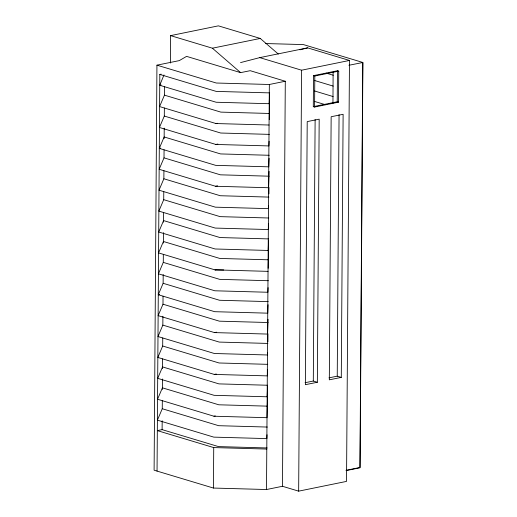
<?xml version="1.0" encoding="UTF-8"?>
<svg xmlns="http://www.w3.org/2000/svg" width="517" height="517" viewBox="0 0 517 517"><rect width="100%" height="100%" fill="white"/><g stroke="black" fill="none" stroke-linecap="round" stroke-linejoin="round"><path stroke-width="0.78" d="M282.476 486.284L285.3 81.247L250.202 70.687L240.625 72.632L186.579 56.372L179.276 60.618L156.935 65.168L154.105 470.205L213.443 488.054L266.513 489.528L282.476 486.284L298.658 491.15L346.532 481.398L349.473 60.457L307.628 47.868L259.754 57.62L240.521 62.602M157.045 471.09L159.811 74.429L161.181 74.151M267.166 447.961L218.517 446.604L162.112 429.64L162.176 420.793M267.018 434.752L266.869 438.603L213.799 437.13L157.401 420.159L162.26 408.734L162.312 400.694M162.396 389.437L162.467 378.98M162.538 368.531L162.609 358.882M267.548 369.726L267.308 375.885L214.238 374.411L157.834 357.441L162.693 346.015L162.752 337.976M267.541 352.672L267.457 354.979L214.387 353.505L157.982 336.535L162.842 325.109L162.907 316.262M268.065 319.312L267.599 334.072L214.529 332.599L158.124 315.628L162.991 304.203L163.042 296.163M268.071 304.7L267.748 313.166L214.678 311.693L158.273 294.729L163.133 283.297L163.198 274.456M268.071 287.646L267.89 292.26L214.826 290.787L158.422 273.816L163.282 262.39L163.333 254.351M163.417 243.093L163.488 232.644M163.559 222.187L163.63 212.539M268.569 223.389L268.329 229.548L215.259 228.075L158.855 211.104L163.721 199.678L163.773 191.633M268.594 205.559L268.478 208.642L215.408 207.168L159.003 190.198L163.863 178.772L163.921 170.726M269.099 171.36L268.62 187.736L215.55 186.262L159.152 169.292L164.012 157.866L164.063 149.827M164.148 138.569L164.219 128.113M269.092 141.303L268.911 145.923L215.847 144.45L159.443 127.479L164.303 116.054L164.361 108.014M269.06 125.017L215.99 123.544L159.585 106.573L164.445 95.147L164.509 86.623M170.384 63.035L170.578 35.621L218.387 25.85L260.258 38.445L278.288 54.046M213.443 488.054L213.728 447.58L157.323 430.609L162.112 429.64M266.513 489.528L269.344 84.491L285.3 81.247M267.463 406.149L218.807 404.798L162.403 387.828L157.543 399.253L213.948 416.224L267.018 417.697L267.528 396.5M267.909 341.821L267.968 333.782M268.155 268.278L268.549 250.157M268.943 193.875L268.989 187.445M269.267 119.627L269.577 103.394M298.658 491.15L301.598 70.202L259.754 57.62M313.296 106.657L313.509 75.631L337.446 70.758L338.745 71.146L338.525 102.172L314.588 107.045L313.296 106.657L337.233 101.778L338.525 102.172M314.588 107.045L314.808 76.018L313.509 75.631M317.348 382.257L305.379 384.693L307.214 121.605L319.183 119.169L317.348 382.257L313.302 381.042L315.124 119.563M332.954 103.542L333.116 72.044M337.233 101.778L337.446 70.758M341.285 377.384L329.316 379.821L331.151 116.732L343.12 114.296L341.285 377.384L337.239 376.169L339.062 114.69M269.628 92.569L269.208 103.717L216.138 102.243L159.734 85.273L163.992 74.933M269.092 158.357L268.769 166.829L215.699 165.356L159.294 148.385L164.154 136.96L220.559 153.93L269.215 155.281M268.569 240.444L268.187 250.454L215.117 248.981L158.713 232.01L163.572 220.578L219.977 237.549L268.627 238.906M267.548 386.781L267.153 396.791L214.096 395.318L157.691 378.347L162.551 366.921L218.956 383.892L267.606 385.243M299.938 49.794L307.628 47.868M170.578 35.621L212.384 48.197L260.258 38.445M159.734 85.273L161.104 84.995M301.598 70.202L349.473 60.457M348.904 65.271L362.895 62.479L360.065 467.762L346.196 470.586M314.808 76.018L338.745 71.146M215.99 123.544L217.36 123.266M159.294 148.385L160.664 148.108M215.847 144.45L217.896 144.03M215.55 186.262L217.605 185.842M216.339 269.603L214.969 269.88L158.564 252.91L163.424 241.484L219.828 258.455L268.485 259.805M158.273 294.729L159.643 294.444M214.529 332.599L216.584 332.185M214.238 374.411L216.293 373.991M305.069 382.716L313.302 381.042M329.012 377.843L337.239 376.169M213.948 416.224L215.318 415.946M346.073 470.308L359.942 467.484L362.772 62.447L303.427 44.591L265.641 43.544M223.745 269.945L214.969 269.88L268.039 271.36M269.344 84.491L216.274 83.017L156.935 65.168M269.286 92.873L216.216 91.399L159.811 74.429M269.506 113.469L220.849 112.118L164.445 95.147M269.357 134.375L220.707 133.024L164.303 116.054M269.066 176.187L220.416 174.83L164.012 157.866M268.918 197.093L220.268 195.736L163.863 178.772M268.775 218L220.119 216.642L163.721 199.678M268.336 280.712L219.686 279.361L163.282 262.39M268.187 301.618L219.538 300.267L163.133 283.297M268.045 322.524L219.389 321.173L162.991 304.203M267.896 343.43L219.247 342.08L162.842 325.109M267.754 364.336L219.098 362.986L162.693 346.015M267.315 427.055L218.665 425.698L162.26 408.734M213.728 447.58L266.798 449.053M326.324 73.162L333.278 75.256M314.659 80.523L333.2 86.1M314.582 90.973L333.129 96.556M314.51 101.429L325.329 104.68M212.384 48.197L240.625 72.632"/></g></svg>
